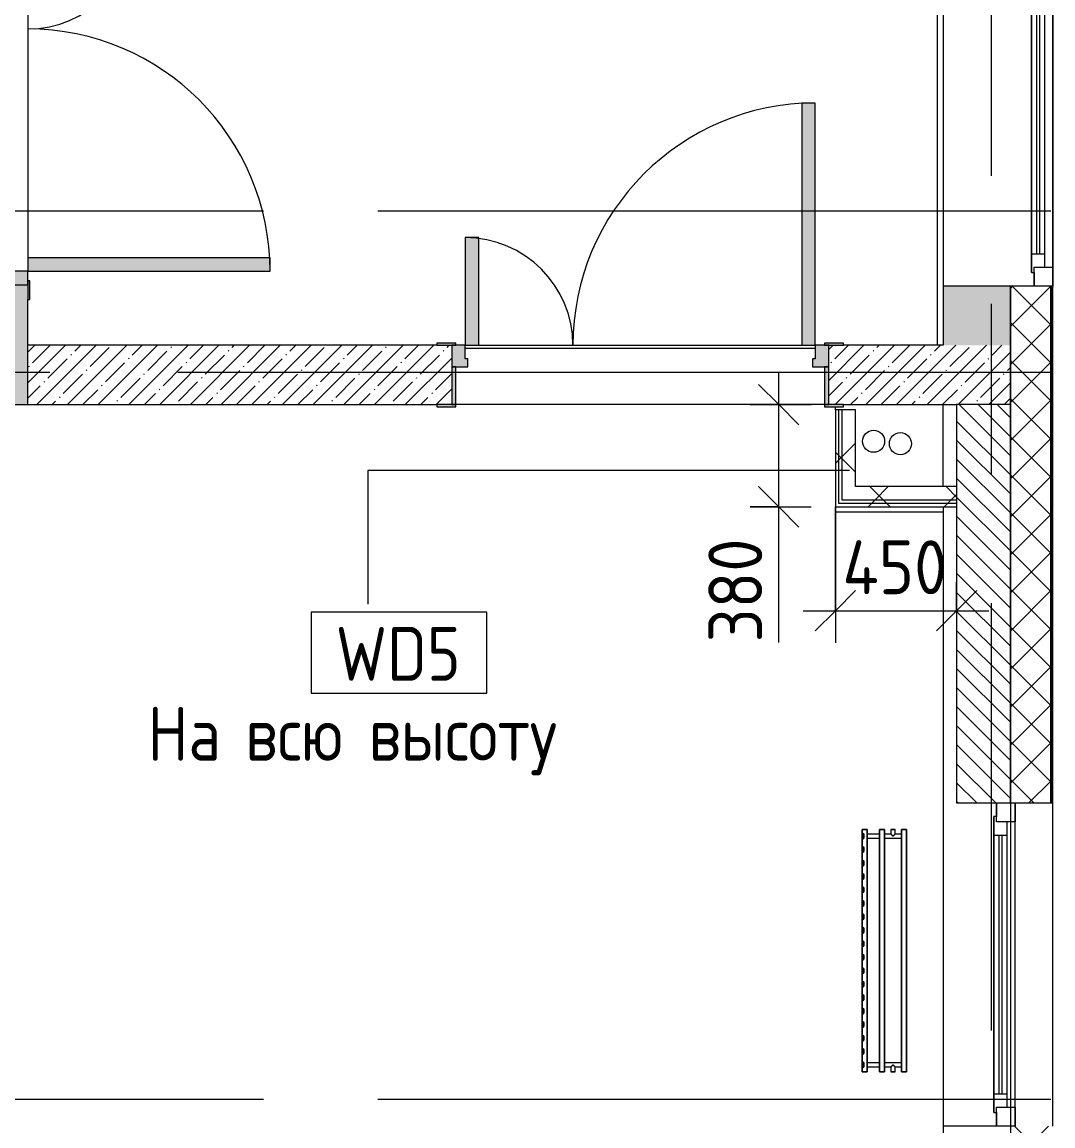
# Model space of a CAD drawing. Header units: millimetres. Extents: x 2623 to 210903, y -8553 to 29000.
# Drawn here: x 57705 to 61534, y 7701 to 11801 of the extents above; entities that cross this region are included whole.
import ezdxf

# ---------------------------------------------------------------- set-up
doc = ezdxf.new("R2010")
doc.units = ezdxf.units.MM
doc.linetypes.add('Осевая', pattern=[3175, 635, -476.25, 1587.5, -476.25])
for name, color, linetype, lineweight in [('A-ANNO-DIMS', 7, 'Continuous', 9), ('A-ANNO-DIMS-100', 7, 'Continuous', 9), ('A-DETL', 7, 'Continuous', 9), ('A-GLAZ', 7, 'Continuous', 9), ('A-WALL', 7, 'Continuous', 9), ('A-WALL-1', 7, 'Continuous', 13), ('A-WALL-IDEN', 7, 'Continuous', 9), ('I-WALL', 7, 'Continuous', 9), ('Оси', 7, 'Continuous', 9), ('Оси-2', 7, 'Осевая', 9)]:
    doc.layers.add(name, color=color, linetype=linetype, lineweight=lineweight)
for name, color, linetype, lineweight, true_color in [('A-DOOR-1', 7, 'Continuous', 9, 0xaaaaaa), ('A-DOOR-2', 7, 'Continuous', 9, 0xe2e2e2), ('A-DOOR-FRAM-1', 7, 'Continuous', 9, 0xe2e2e2), ('A-DOOR-FRAM-2', 7, 'Continuous', 9, 0xaaaaaa), ('A-FLOR-1', 7, 'Continuous', 9, 0xaaaaaa), ('A-WALL-2', 7, 'Continuous', 13, 0x008040), ('I-WALL-2', 7, 'Continuous', 9, 0x008040), ('M-EQPM-1', 7, 'Continuous', 9, 0xaaaaaa)]:
    doc.layers.add(name, color=color, linetype=linetype, lineweight=lineweight, true_color=true_color)
doc.styles.add('GOST Common_6', font='GOST_Common.ttf', dxfattribs={"width": 0.9, "height": 200})
doc.styles.add('ISOCPEUR_1', font='isocpeur.ttf', dxfattribs={"width": 0.9, "height": 200})
doc.dimstyles.new('ISO-2_0_0_9К_Средний_округл2', dxfattribs={"dimscale": 304.8, "dimtxt": 199.196235, "dimasz": 0.492126, "dimexe": 0.393701, "dimexo": 0, "dimgap": 0, "dimtad": 1, "dimdec": 0, "dimrnd": 10, "dimzin": 0, "dimdsep": 46, "dimtxsty": 'ISOCPEUR_1', "dimblk1": 'OBLIQUE', "dimblk2": 'OBLIQUE', "dimsah": 1, "dimcen": 0.09, "dimdle": 0.393701, "dimazin": 0, "dimtfac": 1, "dimtdec": 4, "dimtix": 1, "dimtmove": 0, "dimatfit": 3, "dimfxl": 1, "dimtvp": 1, "dimtolj": 1, "dimtzin": 0, "dimarcsym": 2})
doc.dimstyles.new('ISO-2_0_0_9К_Средний_округл2_1', dxfattribs={"dimscale": 304.8, "dimtxt": 199.196235, "dimasz": 0.492126, "dimexe": 0.393701, "dimexo": 0, "dimgap": 0, "dimtad": 1, "dimdec": 0, "dimrnd": 10, "dimzin": 0, "dimdsep": 46, "dimtxsty": 'ISOCPEUR_1', "dimblk1": 'OBLIQUE', "dimblk2": 'OBLIQUE', "dimsah": 1, "dimcen": 0.09, "dimdle": 0.393701, "dimazin": 0, "dimtfac": 1, "dimtdec": 4, "dimtix": 1, "dimtmove": 1, "dimatfit": 3, "dimfxl": 1, "dimtvp": 1, "dimtolj": 1, "dimtzin": 0, "dimarcsym": 2})
pattern_1 = [(45, (-63704.33, 0), (-57.024626, 57.024626), []), (45, (-63647.31, 0), (-57.024626, 57.024626), [100.806, -20.161, 3.353, -16.808])]
pattern_2 = [(45, (-63704.33, 0), (-141.42136, 141.42136), []), (135, (-63704.33, 0), (-141.42136, -141.42136), [])]

# ---------------------------------------------------------------- blocks, each defined once
blk = doc.blocks.new('120_Окно_СКБ_1Ст - 120_Окно_СКБ_1Ст 1200х2500_h_ с форточкой 3-24161067-План монтажа стен и перегородок 3 этажа в осях 23-33')
at = {"layer": 'A-GLAZ'}
for p, q in [((-600, -127), (-600, -57)), ((-600, -57), (-530, -57)), ((600, -57), (-600, -57)), ((-530, -57), (-530, -127)), ((530, -127), (530, -57)), ((530, -57), (600, -57)), ((600, -57), (600, -127)), ((530, -87), (-530, -87)), ((-530, -87), (-530, -127)), ((-480, -137), (-480, -87)), ((-480, -107), (480, -107)), ((480, -117), (-480, -117)), ((480, -137), (480, -87)), ((530, -127), (530, -87)), ((-530, -127), (-600, -127)), ((-600, -127), (-550, -127)), ((-530, -127), (-550, -127)), ((-550, -127), (-550, -137)), ((-550, -137), (550, -137)), ((550, -137), (-550, -137)), ((600, -127), (530, -127)), ((550, -127), (530, -127)), ((550, -127), (600, -127)), ((550, -137), (550, -127))]:
    blk.add_line(p, q, dxfattribs=at)
blk = doc.blocks.new('110_Дверь_СКБ_2Ст - Д-5_п_ Из игровой в коридор-32679362-План монтажа стен и перегородок 3 этажа в осях 23-33')
at = {"layer": 'A-DOOR-2'}
for points in [[(612.5, 110), (662.5, 110), (662.5, 1010), (612.5, 1010), (612.5, 415)], [(-587.5, 110), (-587.5, 510), (-637.5, 510), (-637.5, 110)], [(712.5, -110), (712.5, 30), (697.5, 30), (697.5, -110)]]:
    blk.add_hatch(color=256, dxfattribs=at).paths.add_polyline_path(points)
h = blk.add_hatch(color=256, dxfattribs=at)
h.paths.add_polyline_path([(712.5, 30), (712.5, 110), (662.5, 110), (662.5, 60), (652.5, 60), (652.5, 30)])
h.paths.add_polyline_path([(-627.5, 30), (-627.5, 60), (-637.5, 60), (-637.5, 110), (-687.5, 110), (-687.5, 30)])
at = {"layer": 'A-DOOR-FRAM-1'}
for points in [[(-672.5, 110), (-672.5, 118), (-742.5, 118), (-742.5, 110)], [(767.5, 110), (767.5, 118), (697.5, 118), (697.5, 110)], [(-672.5, -110), (-672.5, 30), (-687.5, 30), (-687.5, -110)], [(-672.5, -118), (-672.5, -110), (-742.5, -110), (-742.5, -118)], [(767.5, -118), (767.5, -110), (697.5, -110), (697.5, -118)]]:
    blk.add_hatch(color=256, dxfattribs=at).paths.add_polyline_path(points)
at = {"layer": 'A-DOOR-1'}
for p, q in [((662.5, 1010), (612.5, 1010)), ((612.5, 1010), (612.5, 110)), ((662.5, 110), (662.5, 1010)), ((-637.5, 510), (-637.5, 110)), ((-587.5, 510), (-637.5, 510)), ((-587.5, 110), (-587.5, 510)), ((-637.5, 110), (-587.5, 110)), ((612.5, 110), (662.5, 110))]:
    blk.add_line(p, q, dxfattribs=at)
for centre, radius, start, end in [((662.5, 110), 900, 90, 180), ((-637.5, 110), 400, 360, 90)]:
    blk.add_arc(centre, radius, start, end, dxfattribs=at)
at = {"layer": 'A-DOOR-FRAM-2'}
for p, q in [((-672.5, 118), (-742.5, 118)), ((-742.5, 118), (-742.5, 110)), ((-742.5, 110), (-672.5, 110)), ((-637.5, 110), (-687.5, 110)), ((-687.5, 110), (-687.5, 30)), ((-672.5, 110), (-672.5, 118)), ((-637.5, 60), (-637.5, 110)), ((662.5, 110), (662.5, 60)), ((712.5, 110), (662.5, 110)), ((767.5, 118), (697.5, 118)), ((697.5, 118), (697.5, 110)), ((697.5, 110), (767.5, 110)), ((712.5, 30), (712.5, 110)), ((767.5, 110), (767.5, 118)), ((-627.5, 60), (-637.5, 60)), ((-627.5, 30), (-627.5, 60)), ((662.5, 60), (652.5, 60)), ((652.5, 60), (652.5, 30)), ((-687.5, 30), (-627.5, 30)), ((-672.5, 30), (-687.5, 30)), ((-687.5, 30), (-687.5, -110)), ((-672.5, -110), (-672.5, 30)), ((652.5, 30), (712.5, 30)), ((712.5, 30), (697.5, 30)), ((697.5, 30), (697.5, -110)), ((712.5, -110), (712.5, 30)), ((-672.5, -110), (-742.5, -110)), ((-742.5, -110), (-742.5, -118)), ((-742.5, -118), (-672.5, -118)), ((-687.5, -110), (-672.5, -110)), ((-672.5, -118), (-672.5, -110)), ((697.5, -110), (712.5, -110)), ((767.5, -110), (697.5, -110)), ((697.5, -110), (697.5, -118)), ((697.5, -118), (767.5, -118)), ((767.5, -118), (767.5, -110))]:
    blk.add_line(p, q, dxfattribs=at)
blk = doc.blocks.new('110_Дверь_СКБ_2Ст - Д-1_л_Лестничная клетка EIS60 2-32142534-План монтажа стен и перегородок 3 этажа в осях 23-33')
at = {"layer": 'A-DOOR-2'}
for points in [[(612.5, 110), (662.5, 110), (662.5, 1010), (612.5, 1010)], [(-587.5, 110), (-587.5, 510), (-637.5, 510), (-637.5, 110)], [(712.5, -110), (712.5, 30), (697.5, 30), (697.5, -110)]]:
    blk.add_hatch(color=256, dxfattribs=at).paths.add_polyline_path(points)
h = blk.add_hatch(color=256, dxfattribs=at)
h.paths.add_polyline_path([(712.5, 30), (712.5, 110), (662.5, 110), (662.5, 60), (652.5, 60), (652.5, 30)])
h.paths.add_polyline_path([(-627.5, 30), (-627.5, 60), (-637.5, 60), (-637.5, 110), (-687.5, 110), (-687.5, 30)])
at = {"layer": 'A-DOOR-FRAM-1'}
for points in [[(-672.5, 110), (-672.5, 118), (-742.5, 118), (-742.5, 110)], [(767.5, 110), (767.5, 118), (697.5, 118), (697.5, 110)], [(-672.5, -110), (-672.5, 30), (-687.5, 30), (-687.5, -110)], [(-672.5, -118), (-672.5, -110), (-742.5, -110), (-742.5, -118)], [(767.5, -118), (767.5, -110), (697.5, -110), (697.5, -118)]]:
    blk.add_hatch(color=256, dxfattribs=at).paths.add_polyline_path(points)
at = {"layer": 'A-DOOR-1'}
for p, q in [((662.5, 1010), (612.5, 1010)), ((612.5, 1010), (612.5, 110)), ((662.5, 110), (662.5, 1010)), ((-637.5, 510), (-637.5, 110)), ((-587.5, 510), (-637.5, 510)), ((-587.5, 110), (-587.5, 510)), ((-637.5, 110), (-587.5, 110)), ((612.5, 110), (662.5, 110))]:
    blk.add_line(p, q, dxfattribs=at)
for centre, radius, start, end in [((662.5, 110), 900, 90, 180), ((-637.5, 110), 400, 360, 90)]:
    blk.add_arc(centre, radius, start, end, dxfattribs=at)
at = {"layer": 'A-DOOR-FRAM-2'}
for p, q in [((-672.5, 118), (-742.5, 118)), ((-742.5, 118), (-742.5, 110)), ((-742.5, 110), (-672.5, 110)), ((-637.5, 110), (-687.5, 110)), ((-687.5, 110), (-687.5, 30)), ((-672.5, 110), (-672.5, 118)), ((-637.5, 60), (-637.5, 110)), ((662.5, 110), (662.5, 60)), ((712.5, 110), (662.5, 110)), ((767.5, 118), (697.5, 118)), ((697.5, 118), (697.5, 110)), ((697.5, 110), (767.5, 110)), ((712.5, 30), (712.5, 110)), ((767.5, 110), (767.5, 118)), ((-627.5, 60), (-637.5, 60)), ((-627.5, 30), (-627.5, 60)), ((662.5, 60), (652.5, 60)), ((652.5, 60), (652.5, 30)), ((-687.5, 30), (-627.5, 30)), ((-672.5, 30), (-687.5, 30)), ((-687.5, 30), (-687.5, -110)), ((-672.5, -110), (-672.5, 30)), ((652.5, 30), (712.5, 30)), ((712.5, 30), (697.5, 30)), ((697.5, 30), (697.5, -110)), ((712.5, -110), (712.5, 30)), ((-672.5, -110), (-742.5, -110)), ((-742.5, -110), (-742.5, -118)), ((-742.5, -118), (-672.5, -118)), ((-687.5, -110), (-672.5, -110)), ((-672.5, -118), (-672.5, -110)), ((697.5, -110), (712.5, -110)), ((767.5, -110), (697.5, -110)), ((697.5, -110), (697.5, -118)), ((697.5, -118), (767.5, -118)), ((767.5, -118), (767.5, -110))]:
    blk.add_line(p, q, dxfattribs=at)
blk = doc.blocks.new('120_Окно_СКБ_2Ст_Фрамуга сверху - 120_Окно_СКБ_2Ст_2300х2500_h_ ДОО 2-24160916-План монтажа стен и перегородок 3 этажа в осях 23-33')
at = {"layer": 'A-GLAZ'}
for p, q in [((-1150, 13), (-1150, 83)), ((-1150, 83), (-1080, 83)), ((1150, 83), (-1150, 83)), ((-1080, 83), (-1080, 13)), ((-1080, 83), (1080, 83)), ((-590, 13), (-590, 83)), ((-590, 83), (-520, 83)), ((-520, 83), (-520, 13)), ((1080, 13), (1080, 83)), ((1080, 83), (1150, 83)), ((1150, 83), (1150, 13)), ((-590, 53), (-1080, 53)), ((-590, 43), (-1080, 43)), ((1080, 53), (-520, 53)), ((-520, 53), (-520, 13)), ((-470, 3), (-470, 53)), ((1030, 3), (1030, 53)), ((1080, 13), (1080, 53)), ((-1080, 13), (-1150, 13)), ((-1150, 13), (-540, 13)), ((-1080, 13), (-540, 13)), ((-520, 13), (-590, 13)), ((-520, 13), (-540, 13)), ((-540, 13), (-540, 3)), ((-540, 3), (1100, 3)), ((1100, 3), (-540, 3)), ((-470, 33), (1030, 33)), ((1030, 23), (-470, 23)), ((1150, 13), (1080, 13)), ((1100, 13), (1080, 13)), ((1100, 13), (1150, 13)), ((1100, 3), (1100, 13))]:
    blk.add_line(p, q, dxfattribs=at)
blk = doc.blocks.new('radiator_prado_classic_z_tip_30_po exemplyaru - Classic Z Тип 30-300-31430728-План монтажа стен и перегородок 3 этажа в осях 23-33')
at = {"layer": 'M-EQPM-1'}
for p, q in [((0, 228), (0, 210)), ((900, 228), (0, 228)), ((0, 210), (0, 228)), ((0, 228), (12.5, 228)), ((0, 210), (900, 210)), ((17.5, 210), (0, 210)), ((12.5, 228), (37.5, 228)), ((37.5, 228), (12.5, 228)), ((12.5, 228), (37.5, 228)), ((12.5, 228), (17.5, 223)), ((12.5, 228), (17.5, 223)), ((32.5, 223), (17.5, 223)), ((17.5, 223), (32.5, 223)), ((17.5, 210), (17.5, 164)), ((17.5, 210), (17.5, 164)), ((32.5, 210), (17.5, 210)), ((17.5, 210), (32.5, 210)), ((32.5, 210), (17.5, 210)), ((17.5, 210), (26.9, 210)), ((31.5, 210), (18.5, 210)), ((26.9, 210), (32.5, 210)), ((32.5, 223), (37.5, 228)), ((37.5, 228), (32.5, 223)), ((32.5, 164), (32.5, 210)), ((32.5, 164), (32.5, 210)), ((867.5, 210), (32.5, 210)), ((37.5, 228), (62.5, 228)), ((62.5, 228), (87.5, 228)), ((87.5, 228), (62.5, 228)), ((62.5, 228), (87.5, 228)), ((62.5, 228), (67.5, 223)), ((62.5, 228), (67.5, 223)), ((82.5, 223), (67.5, 223)), ((67.5, 223), (82.5, 223)), ((82.5, 223), (87.5, 228)), ((87.5, 228), (82.5, 223)), ((87.5, 228), (112.5, 228)), ((112.5, 228), (137.5, 228)), ((137.5, 228), (112.5, 228)), ((112.5, 228), (137.5, 228)), ((112.5, 228), (117.5, 223)), ((112.5, 228), (117.5, 223)), ((132.5, 223), (117.5, 223)), ((117.5, 223), (132.5, 223)), ((132.5, 223), (137.5, 228)), ((137.5, 228), (132.5, 223)), ((137.5, 228), (162.5, 228)), ((162.5, 228), (187.5, 228)), ((187.5, 228), (162.5, 228)), ((162.5, 228), (187.5, 228)), ((162.5, 228), (167.5, 223)), ((162.5, 228), (167.5, 223)), ((182.5, 223), (167.5, 223)), ((167.5, 223), (182.5, 223)), ((182.5, 223), (187.5, 228)), ((187.5, 228), (182.5, 223)), ((187.5, 228), (212.5, 228)), ((212.5, 228), (237.5, 228)), ((237.5, 228), (212.5, 228)), ((212.5, 228), (237.5, 228)), ((212.5, 228), (217.5, 223)), ((212.5, 228), (217.5, 223)), ((232.5, 223), (217.5, 223)), ((217.5, 223), (232.5, 223)), ((232.5, 223), (237.5, 228)), ((237.5, 228), (232.5, 223)), ((237.5, 228), (262.5, 228)), ((262.5, 228), (287.5, 228)), ((287.5, 228), (262.5, 228)), ((262.5, 228), (287.5, 228)), ((262.5, 228), (267.5, 223)), ((262.5, 228), (267.5, 223)), ((282.5, 223), (267.5, 223)), ((267.5, 223), (282.5, 223)), ((282.5, 223), (287.5, 228)), ((287.5, 228), (282.5, 223)), ((287.5, 228), (312.5, 228)), ((312.5, 228), (337.5, 228)), ((337.5, 228), (312.5, 228)), ((312.5, 228), (337.5, 228)), ((312.5, 228), (317.5, 223)), ((312.5, 228), (317.5, 223)), ((332.5, 223), (317.5, 223)), ((317.5, 223), (332.5, 223)), ((332.5, 223), (337.5, 228)), ((337.5, 228), (332.5, 223)), ((337.5, 228), (362.5, 228)), ((362.5, 228), (387.5, 228)), ((387.5, 228), (362.5, 228)), ((362.5, 228), (387.5, 228)), ((362.5, 228), (367.5, 223)), ((362.5, 228), (367.5, 223)), ((382.5, 223), (367.5, 223)), ((367.5, 223), (382.5, 223)), ((382.5, 223), (387.5, 228)), ((387.5, 228), (382.5, 223)), ((387.5, 228), (412.5, 228)), ((412.5, 228), (437.5, 228)), ((437.5, 228), (412.5, 228)), ((412.5, 228), (437.5, 228)), ((412.5, 228), (417.5, 223)), ((412.5, 228), (417.5, 223)), ((432.5, 223), (417.5, 223)), ((417.5, 223), (432.5, 223)), ((432.5, 223), (437.5, 228)), ((437.5, 228), (432.5, 223)), ((437.5, 228), (462.5, 228)), ((462.5, 228), (487.5, 228)), ((487.5, 228), (462.5, 228)), ((462.5, 228), (487.5, 228)), ((462.5, 228), (467.5, 223)), ((462.5, 228), (467.5, 223)), ((482.5, 223), (467.5, 223)), ((467.5, 223), (482.5, 223)), ((482.5, 223), (487.5, 228)), ((487.5, 228), (482.5, 223)), ((487.5, 228), (512.5, 228)), ((512.5, 228), (537.5, 228)), ((537.5, 228), (512.5, 228)), ((512.5, 228), (537.5, 228)), ((512.5, 228), (517.5, 223)), ((512.5, 228), (517.5, 223)), ((532.5, 223), (517.5, 223)), ((517.5, 223), (532.5, 223)), ((532.5, 223), (537.5, 228)), ((537.5, 228), (532.5, 223)), ((537.5, 228), (562.5, 228)), ((562.5, 228), (587.5, 228)), ((587.5, 228), (562.5, 228)), ((562.5, 228), (587.5, 228)), ((562.5, 228), (567.5, 223)), ((562.5, 228), (567.5, 223)), ((582.5, 223), (567.5, 223)), ((567.5, 223), (582.5, 223)), ((582.5, 223), (587.5, 228)), ((587.5, 228), (582.5, 223)), ((587.5, 228), (612.5, 228)), ((612.5, 228), (637.5, 228)), ((637.5, 228), (612.5, 228)), ((612.5, 228), (637.5, 228)), ((612.5, 228), (617.5, 223)), ((612.5, 228), (617.5, 223)), ((632.5, 223), (617.5, 223)), ((617.5, 223), (632.5, 223)), ((632.5, 223), (637.5, 228)), ((637.5, 228), (632.5, 223)), ((637.5, 228), (662.5, 228)), ((662.5, 228), (687.5, 228)), ((687.5, 228), (662.5, 228)), ((662.5, 228), (687.5, 228)), ((662.5, 228), (667.5, 223)), ((662.5, 228), (667.5, 223)), ((682.5, 223), (667.5, 223)), ((667.5, 223), (682.5, 223)), ((682.5, 223), (687.5, 228)), ((687.5, 228), (682.5, 223)), ((687.5, 228), (712.5, 228)), ((712.5, 228), (737.5, 228)), ((737.5, 228), (712.5, 228)), ((712.5, 228), (737.5, 228)), ((712.5, 228), (717.5, 223)), ((712.5, 228), (717.5, 223)), ((732.5, 223), (717.5, 223)), ((717.5, 223), (732.5, 223)), ((732.5, 223), (737.5, 228)), ((737.5, 228), (732.5, 223)), ((737.5, 228), (762.5, 228)), ((762.5, 228), (787.5, 228)), ((787.5, 228), (762.5, 228)), ((762.5, 228), (787.5, 228)), ((762.5, 228), (767.5, 223)), ((762.5, 228), (767.5, 223)), ((782.5, 223), (767.5, 223)), ((767.5, 223), (782.5, 223)), ((782.5, 223), (787.5, 228)), ((787.5, 228), (782.5, 223)), ((787.5, 228), (812.5, 228)), ((812.5, 228), (837.5, 228)), ((837.5, 228), (812.5, 228)), ((812.5, 228), (837.5, 228)), ((812.5, 228), (817.5, 223)), ((812.5, 228), (817.5, 223)), ((832.5, 223), (817.5, 223)), ((817.5, 223), (832.5, 223)), ((832.5, 223), (837.5, 228)), ((837.5, 228), (832.5, 223)), ((837.5, 228), (862.5, 228)), ((862.5, 228), (887.5, 228)), ((887.5, 228), (862.5, 228)), ((862.5, 228), (887.5, 228)), ((862.5, 228), (867.5, 223)), ((862.5, 228), (867.5, 223)), ((882.5, 223), (867.5, 223)), ((867.5, 223), (882.5, 223)), ((867.5, 210), (867.5, 164)), ((867.5, 210), (867.5, 164)), ((882.5, 210), (867.5, 210)), ((867.5, 210), (882.5, 210)), ((876.9, 210), (867.5, 210)), ((867.5, 210), (882.5, 210)), ((881.5, 210), (868.5, 210)), ((882.5, 210), (876.9, 210)), ((882.5, 223), (887.5, 228)), ((887.5, 228), (882.5, 223)), ((882.5, 164), (882.5, 210)), ((882.5, 164), (882.5, 210)), ((900, 210), (882.5, 210)), ((887.5, 228), (900, 228)), ((900, 210), (900, 228)), ((900, 228), (900, 210)), ((900, 164), (0, 164)), ((0, 164), (0, 146)), ((0, 146), (0, 164)), ((0, 164), (17.5, 164)), ((0, 146), (900, 146)), ((17.5, 146), (0, 146)), ((18.5, 164), (17.5, 164)), ((17.5, 164), (32.5, 164)), ((32.5, 164), (17.5, 164)), ((17.5, 164), (23.1, 164)), ((17.5, 146), (17.5, 121.5)), ((17.5, 146), (17.5, 121.5)), ((17.5, 146), (19.7, 146)), ((32.5, 146), (17.5, 146)), ((17.5, 146), (32.5, 146)), ((32.5, 146), (17.5, 146)), ((21.2, 164), (18.5, 164)), ((18.5, 164), (31.5, 164)), ((31.5, 146), (18.5, 146)), ((19.7, 146), (32.5, 146)), ((23.1, 164), (21.2, 164)), ((25, 164), (23.1, 164)), ((23.1, 164), (32.5, 164)), ((32.5, 164), (25, 164)), ((32.5, 164), (867.5, 164)), ((32.5, 82), (32.5, 146)), ((32.5, 82), (32.5, 146)), ((867.5, 146), (32.5, 146)), ((882.5, 164), (867.5, 164)), ((867.5, 164), (882.5, 164)), ((876.9, 164), (867.5, 164)), ((867.5, 164), (882.5, 164)), ((867.5, 146), (867.5, 82)), ((867.5, 146), (867.5, 82)), ((867.5, 146), (882.5, 146)), ((882.5, 146), (867.5, 146)), ((867.5, 146), (882.5, 146)), ((882.5, 146), (867.5, 146)), ((868.5, 164), (881.5, 164)), ((881.5, 146), (868.5, 146)), ((882.5, 164), (876.9, 164)), ((882.5, 164), (900, 164)), ((882.5, 121.5), (882.5, 146)), ((882.5, 121.5), (882.5, 146)), ((900, 146), (882.5, 146)), ((900, 146), (900, 164)), ((900, 164), (900, 146)), ((17.5, 121.5), (0, 121.5)), ((17.5, 121.5), (0, 121.5)), ((0, 121.5), (0, 121.2)), ((0, 106.5), (0, 121.5)), ((0, 121.2), (0, 106.8)), ((0, 121.2), (0, 120.5)), ((0, 120.5), (0, 121.2)), ((0, 121.2), (0, 121.2)), ((0, 120.5), (0, 119.3)), ((0, 119.3), (0, 120.5)), ((0, 119.3), (0, 117.8)), ((0, 117.8), (0, 119.3)), ((0, 117.8), (0, 115.9)), ((0, 115.9), (0, 117.8)), ((0, 115.9), (0, 114)), ((0, 114), (0, 115.9)), ((0, 114), (0, 112.1)), ((0, 112.1), (0, 114)), ((0, 112.1), (0, 110.2)), ((0, 110.2), (0, 112.1)), ((0, 110.2), (0, 108.7)), ((0, 108.7), (0, 110.2)), ((0, 108.7), (0, 106.8)), ((0, 106.8), (0, 108.7)), ((0, 106.8), (0, 106.5)), ((0, 106.8), (0, 106.8)), ((0, 106.5), (17.5, 106.5)), ((0, 106.5), (17.5, 106.5)), ((17.5, 106.5), (17.5, 82)), ((17.5, 106.5), (17.5, 82)), ((900, 121.5), (882.5, 121.5)), ((900, 121.5), (882.5, 121.5)), ((882.5, 82), (882.5, 106.5)), ((882.5, 106.5), (900, 106.5)), ((882.5, 82), (882.5, 106.5)), ((882.5, 106.5), (900, 106.5)), ((900, 121.5), (900, 106.5)), ((900, 121.2), (900, 121.5)), ((900, 121.5), (900, 121.2)), ((900, 121.2), (900, 121.5)), ((900, 120.5), (900, 121.2)), ((900, 121.2), (900, 120.5)), ((900, 106.8), (900, 121.2)), ((900, 119.3), (900, 120.5)), ((900, 120.5), (900, 119.3)), ((900, 117.8), (900, 119.3)), ((900, 119.3), (900, 117.8)), ((900, 115.9), (900, 117.8)), ((900, 117.8), (900, 115.9)), ((900, 114), (900, 115.9)), ((900, 115.9), (900, 114)), ((900, 112.1), (900, 114)), ((900, 114), (900, 112.1)), ((900, 110.2), (900, 112.1)), ((900, 112.1), (900, 110.2)), ((900, 106.8), (900, 110.2)), ((900, 110.2), (900, 108.7)), ((900, 108.7), (900, 106.8)), ((900, 106.5), (900, 106.8)), ((900, 106.8), (900, 106.5)), ((900, 106.5), (900, 106.8)), ((900, 82), (0, 82)), ((0, 82), (0, 64)), ((0, 64), (0, 82)), ((0, 82), (17.5, 82)), ((900, 64), (0, 64)), ((0, 64), (900, 64)), ((32.2, 82), (17.5, 82)), ((17.5, 82), (32.5, 82)), ((32.5, 82), (17.5, 82)), ((17.5, 82), (32.5, 82)), ((18.5, 82), (31.5, 82)), ((32.5, 82), (32.2, 82)), ((32.5, 82), (867.5, 82)), ((882.5, 82), (867.5, 82)), ((867.5, 82), (882.5, 82)), ((881.5, 82), (867.5, 82)), ((867.5, 82), (882.5, 82)), ((868.5, 82), (881.5, 82)), ((882.2, 82), (881.5, 82)), ((882.5, 82), (882.2, 82)), ((882.5, 82), (900, 82)), ((900, 64), (900, 82)), ((900, 82), (900, 64))]:
    blk.add_line(p, q, dxfattribs=at)
for points, knots in [([(17.8, 121.2), (17.7, 121.3), (17.7, 121.3), (17.5, 121.5), (17.5, 121.5), (17.5, 121.5)], [0.8571429, 0.8571429, 0.8571429, 0.8571429, 0.8928571, 0.9285714, 1, 1, 1, 1]), ([(17.5, 121.5), (17.5, 121.5), (17.5, 121.5), (17.7, 121.3), (17.7, 121.3), (17.8, 121.2)], [0, 0, 0, 0, 0.0714286, 0.1071429, 0.1428571, 0.1428571, 0.1428571, 0.1428571]), ([(17.5, 121.5), (17.5, 121.5), (17.5, 121.5), (17.7, 121.3), (17.7, 121.3), (17.8, 121.2)], [0, 0, 0, 0, 0.0714286, 0.1071429, 0.1428571, 0.1428571, 0.1428571, 0.1428571]), ([(25, 114), (24.5, 114.5), (23.6, 115.4), (22.4, 116.6), (21.6, 117.4), (21.1, 117.9), (20.8, 118.2), (20.5, 118.5), (20.2, 118.8), (19.8, 119.1), (19.6, 119.4), (19.3, 119.7), (19, 120), (18.7, 120.3), (18.5, 120.5), (18.3, 120.7), (18.1, 120.9), (17.9, 121.1), (17.8, 121.2), (17.7, 121.3), (17.5, 121.5), (17.5, 121.5), (17.5, 121.5)], [0, 0, 0, 0, 0.142857, 0.285714, 0.357143, 0.392857, 0.428571, 0.464286, 0.5, 0.535714, 0.571429, 0.607143, 0.642857, 0.678571, 0.714286, 0.75, 0.785714, 0.821429, 0.857143, 0.892857, 0.928571, 1, 1, 1, 1]), ([(17.5, 106.5), (17.5, 106.5), (17.5, 106.5), (17.7, 106.7), (17.8, 106.8), (17.9, 106.9), (18.1, 107.1), (18.3, 107.3), (18.5, 107.5), (18.7, 107.7), (19, 108), (19.3, 108.3), (19.6, 108.6), (19.8, 108.9), (20.3, 109.3), (20.7, 109.7), (21.1, 110.1), (21.6, 110.6), (22.4, 111.4), (23.6, 112.6), (24.5, 113.5), (25, 114)], [0, 0, 0, 0, 0.071429, 0.107143, 0.142857, 0.178571, 0.214286, 0.25, 0.285714, 0.321429, 0.357143, 0.392857, 0.428571, 0.464286, 0.5, 0.571429, 0.607143, 0.642857, 0.714286, 0.857143, 1, 1, 1, 1]), ([(17.5, 106.5), (17.5, 106.5), (17.5, 106.5), (17.7, 106.7), (17.7, 106.7), (17.8, 106.8)], [0, 0, 0, 0, 0.0714286, 0.1071429, 0.1428571, 0.1428571, 0.1428571, 0.1428571]), ([(17.8, 106.8), (17.7, 106.7), (17.7, 106.7), (17.5, 106.5), (17.5, 106.5), (17.5, 106.5)], [0.8571429, 0.8571429, 0.8571429, 0.8571429, 0.8928571, 0.9285714, 1, 1, 1, 1]), ([(17.8, 106.8), (17.7, 106.7), (17.7, 106.7), (17.5, 106.5), (17.5, 106.5), (17.5, 106.5)], [0.8571429, 0.8571429, 0.8571429, 0.8571429, 0.8928571, 0.9285714, 1, 1, 1, 1]), ([(17.8, 121.2), (17.8, 121.2), (17.9, 121.1), (18.1, 120.9), (18.3, 120.7), (18.5, 120.5), (18.7, 120.3), (19, 120), (19.3, 119.7), (19.6, 119.4), (19.8, 119.1), (20.3, 118.7), (20.7, 118.3), (21.1, 117.9), (21.6, 117.4), (22.4, 116.6), (23.1, 115.9), (23.6, 115.4)], [0.1428571, 0.1428571, 0.1428571, 0.1428571, 0.1785714, 0.2142857, 0.25, 0.2857143, 0.3214286, 0.3571429, 0.3928571, 0.4285714, 0.4642857, 0.5, 0.5714286, 0.6071429, 0.6428571, 0.7142857, 0.8571429, 0.8571429, 0.8571429, 0.8571429]), ([(22.1, 111.1), (21.9, 110.9), (21.6, 110.6), (21.1, 110.1), (20.8, 109.8), (20.5, 109.5), (20.2, 109.2), (19.8, 108.9), (19.6, 108.6), (19.3, 108.3), (19, 108), (18.7, 107.7), (18.5, 107.5), (18.3, 107.3), (18.1, 107.1), (17.9, 106.9), (17.8, 106.8), (17.8, 106.8)], [0.2857143, 0.2857143, 0.2857143, 0.2857143, 0.3571429, 0.3928571, 0.4285714, 0.4642857, 0.5, 0.5357143, 0.5714286, 0.6071429, 0.6428571, 0.6785714, 0.7142857, 0.75, 0.7857143, 0.8214286, 0.8571429, 0.8571429, 0.8571429, 0.8571429]), ([(17.8, 106.8), (17.8, 106.8), (17.9, 106.9), (18.1, 107.1), (18.3, 107.3), (18.5, 107.5), (18.7, 107.7), (19, 108), (19.3, 108.3), (19.6, 108.6), (19.9, 108.8), (20.3, 109.3), (20.6, 109.6), (20.8, 109.8)], [0.1428571, 0.1428571, 0.1428571, 0.1428571, 0.1785714, 0.2142857, 0.25, 0.2857143, 0.3214286, 0.3571429, 0.3928571, 0.4285714, 0.4642857, 0.5, 0.5714286, 0.5714286, 0.5714286, 0.5714286]), ([(19.6, 119.4), (19.7, 119.3), (19.9, 119.2), (20.3, 118.7), (20.7, 118.3), (21.1, 117.9), (21.6, 117.4), (21.9, 117.1), (22.1, 116.9)], [0.4285714, 0.4285714, 0.4285714, 0.4285714, 0.4642857, 0.5, 0.5714286, 0.6071429, 0.6428571, 0.7142857, 0.7142857, 0.7142857, 0.7142857]), ([(22.1, 116.9), (21.9, 117.1), (21.6, 117.4), (21.1, 117.9), (20.9, 118.1), (20.8, 118.2)], [0.2857143, 0.2857143, 0.2857143, 0.2857143, 0.3571429, 0.3928571, 0.4285714, 0.4285714, 0.4285714, 0.4285714]), ([(20.8, 109.8), (20.9, 109.9), (21.1, 110.1), (21.6, 110.6), (21.9, 110.9), (22.1, 111.1)], [0.5714286, 0.5714286, 0.5714286, 0.5714286, 0.6071429, 0.6428571, 0.7142857, 0.7142857, 0.7142857, 0.7142857]), ([(22.1, 111.1), (21.9, 110.9), (21.6, 110.6), (21.1, 110.1), (20.9, 109.9), (20.8, 109.8)], [0.2857143, 0.2857143, 0.2857143, 0.2857143, 0.3571429, 0.3928571, 0.4285714, 0.4285714, 0.4285714, 0.4285714]), ([(875, 114), (875.5, 114.5), (876.4, 115.4), (877.6, 116.6), (878.4, 117.4), (878.9, 117.9), (879.2, 118.2), (879.5, 118.5), (879.8, 118.8), (880.1, 119.2), (880.4, 119.4), (880.7, 119.7), (881, 120), (881.3, 120.3), (881.5, 120.5), (881.7, 120.7), (881.9, 120.9), (882.1, 121.1), (882.2, 121.2), (882.3, 121.3), (882.5, 121.5), (882.5, 121.5), (882.5, 121.5)], [0, 0, 0, 0, 0.142857, 0.285714, 0.357143, 0.392857, 0.428571, 0.464286, 0.5, 0.535714, 0.571429, 0.607143, 0.642857, 0.678571, 0.714286, 0.75, 0.785714, 0.821429, 0.857143, 0.892857, 0.928571, 1, 1, 1, 1]), ([(882.5, 106.5), (882.5, 106.5), (882.5, 106.5), (882.3, 106.7), (882.2, 106.8), (882.1, 106.9), (881.9, 107.1), (881.7, 107.3), (881.5, 107.5), (881.3, 107.7), (881, 108), (880.7, 108.3), (880.4, 108.6), (880.1, 108.8), (879.7, 109.3), (879.3, 109.7), (878.9, 110.1), (878.4, 110.6), (877.6, 111.4), (876.4, 112.6), (875.5, 113.5), (875, 114)], [0, 0, 0, 0, 0.071429, 0.107143, 0.142857, 0.178571, 0.214286, 0.25, 0.285714, 0.321429, 0.357143, 0.392857, 0.428571, 0.464286, 0.5, 0.571429, 0.607143, 0.642857, 0.714286, 0.857143, 1, 1, 1, 1]), ([(882.2, 121.2), (882.2, 121.2), (882.1, 121.1), (881.9, 120.9), (881.7, 120.7), (881.5, 120.5), (881.3, 120.3), (881, 120), (880.7, 119.7), (880.4, 119.4), (880.1, 119.2), (879.7, 118.7), (879.3, 118.3), (878.9, 117.9), (878.4, 117.4), (877.6, 116.6), (876.9, 115.9), (876.4, 115.4)], [0.1428571, 0.1428571, 0.1428571, 0.1428571, 0.1785714, 0.2142857, 0.25, 0.2857143, 0.3214286, 0.3571429, 0.3928571, 0.4285714, 0.4642857, 0.5, 0.5714286, 0.6071429, 0.6428571, 0.7142857, 0.8571429, 0.8571429, 0.8571429, 0.8571429]), ([(882.2, 121.2), (882.2, 121.2), (882.1, 121.1), (881.9, 120.9), (881.7, 120.7), (881.5, 120.5), (881.3, 120.3), (881, 120), (880.7, 119.7), (880.4, 119.4), (880.1, 119.2), (879.7, 118.7), (879.3, 118.3), (878.9, 117.9), (878.4, 117.4), (877.6, 116.6), (876.9, 115.9), (876.4, 115.4)], [0.1428571, 0.1428571, 0.1428571, 0.1428571, 0.1785714, 0.2142857, 0.25, 0.2857143, 0.3214286, 0.3571429, 0.3928571, 0.4285714, 0.4642857, 0.5, 0.5714286, 0.6071429, 0.6428571, 0.7142857, 0.8571429, 0.8571429, 0.8571429, 0.8571429]), ([(876.4, 115.4), (876.9, 115.9), (877.6, 116.6), (878.4, 117.4), (878.9, 117.9), (879.2, 118.2), (879.5, 118.5), (879.8, 118.8), (880.1, 119.2), (880.4, 119.4), (880.7, 119.7), (881, 120), (881.3, 120.3), (881.5, 120.5), (881.7, 120.7), (881.9, 120.9), (882.1, 121.1), (882.2, 121.2), (882.2, 121.2)], [0.1428571, 0.1428571, 0.1428571, 0.1428571, 0.2857143, 0.3571429, 0.3928571, 0.4285714, 0.4642857, 0.5, 0.5357143, 0.5714286, 0.6071429, 0.6428571, 0.6785714, 0.7142857, 0.75, 0.7857143, 0.8214286, 0.8571429, 0.8571429, 0.8571429, 0.8571429]), ([(877.9, 111.1), (878.1, 110.9), (878.4, 110.6), (878.9, 110.1), (879.2, 109.8), (879.5, 109.5), (879.8, 109.2), (880.1, 108.8), (880.4, 108.6), (880.7, 108.3), (881, 108), (881.3, 107.7), (881.5, 107.5), (881.7, 107.3), (881.9, 107.1), (882.1, 106.9), (882.2, 106.8), (882.2, 106.8)], [0.2857143, 0.2857143, 0.2857143, 0.2857143, 0.3571429, 0.3928571, 0.4285714, 0.4642857, 0.5, 0.5357143, 0.5714286, 0.6071429, 0.6428571, 0.6785714, 0.7142857, 0.75, 0.7857143, 0.8214286, 0.8571429, 0.8571429, 0.8571429, 0.8571429]), ([(877.9, 111.1), (878.1, 110.9), (878.4, 110.6), (878.9, 110.1), (879.2, 109.8), (879.5, 109.5), (879.8, 109.2), (880.1, 108.8), (880.4, 108.6), (880.7, 108.3), (881, 108), (881.3, 107.7), (881.5, 107.5), (881.7, 107.3), (881.9, 107.1), (882.1, 106.9), (882.2, 106.8), (882.2, 106.8)], [0.2857143, 0.2857143, 0.2857143, 0.2857143, 0.3571429, 0.3928571, 0.4285714, 0.4642857, 0.5, 0.5357143, 0.5714286, 0.6071429, 0.6428571, 0.6785714, 0.7142857, 0.75, 0.7857143, 0.8214286, 0.8571429, 0.8571429, 0.8571429, 0.8571429]), ([(882.2, 106.8), (882.2, 106.8), (882.1, 106.9), (881.9, 107.1), (881.7, 107.3), (881.5, 107.5), (881.3, 107.7), (881, 108), (880.7, 108.3), (880.4, 108.6), (880.1, 108.8), (879.7, 109.3), (879.3, 109.7), (878.9, 110.1), (878.4, 110.6), (878.1, 110.9), (877.9, 111.1)], [0.1428571, 0.1428571, 0.1428571, 0.1428571, 0.1785714, 0.2142857, 0.25, 0.2857143, 0.3214286, 0.3571429, 0.3928571, 0.4285714, 0.4642857, 0.5, 0.5714286, 0.6071429, 0.6428571, 0.7142857, 0.7142857, 0.7142857, 0.7142857]), ([(882.5, 121.5), (882.5, 121.5), (882.5, 121.5), (882.3, 121.3), (882.3, 121.3), (882.2, 121.2)], [0, 0, 0, 0, 0.0714286, 0.1071429, 0.1428571, 0.1428571, 0.1428571, 0.1428571]), ([(882.5, 121.5), (882.5, 121.5), (882.5, 121.5), (882.3, 121.3), (882.3, 121.3), (882.2, 121.2)], [0, 0, 0, 0, 0.0714286, 0.1071429, 0.1428571, 0.1428571, 0.1428571, 0.1428571]), ([(882.2, 121.2), (882.3, 121.3), (882.3, 121.3), (882.5, 121.5), (882.5, 121.5), (882.5, 121.5)], [0.8571429, 0.8571429, 0.8571429, 0.8571429, 0.8928571, 0.9285714, 1, 1, 1, 1]), ([(882.2, 106.8), (882.3, 106.7), (882.3, 106.7), (882.5, 106.5), (882.5, 106.5), (882.5, 106.5)], [0.8571429, 0.8571429, 0.8571429, 0.8571429, 0.8928571, 0.9285714, 1, 1, 1, 1]), ([(882.2, 106.8), (882.3, 106.7), (882.3, 106.7), (882.5, 106.5), (882.5, 106.5), (882.5, 106.5)], [0.8571429, 0.8571429, 0.8571429, 0.8571429, 0.8928571, 0.9285714, 1, 1, 1, 1]), ([(882.5, 106.5), (882.5, 106.5), (882.5, 106.5), (882.3, 106.7), (882.3, 106.7), (882.2, 106.8)], [0, 0, 0, 0, 0.0714286, 0.1071429, 0.1428571, 0.1428571, 0.1428571, 0.1428571])]:
    blk.add_open_spline(points, degree=3, knots=knots, dxfattribs=at)
for points in [[(20.8, 118.2), (20.7, 118.3), (20.5, 118.5), (20.2, 118.8), (19.9, 119.2), (19.6, 119.4), (19.3, 119.7), (19, 120), (18.7, 120.3), (18.5, 120.5), (18.3, 120.7), (18.1, 120.9), (17.9, 121.1), (17.8, 121.2), (17.8, 121.2)], [(17.8, 121.2), (17.8, 121.2), (17.9, 121.1), (18.1, 120.9), (18.3, 120.7), (18.5, 120.5), (18.7, 120.3), (19, 120), (19.3, 119.7), (19.5, 119.5), (19.6, 119.4)], [(20.8, 109.8), (20.7, 109.7), (20.5, 109.5), (20.2, 109.2), (19.9, 108.8), (19.6, 108.6), (19.3, 108.3), (19, 108), (18.7, 107.7), (18.5, 107.5), (18.3, 107.3), (18.1, 107.1), (17.9, 106.9), (17.8, 106.8), (17.8, 106.8)], [(23.6, 115.4), (23.1, 115.9), (22.6, 116.4), (22.1, 116.9)], [(22.1, 116.9), (22.6, 116.4), (23.1, 115.9), (23.6, 115.4)], [(25, 114), (24.5, 113.5), (23.6, 112.6), (22.6, 111.6), (22.1, 111.1)], [(22.1, 111.1), (22.6, 111.6), (23.1, 112.1), (23.6, 112.6)], [(23.6, 112.6), (23.1, 112.1), (22.6, 111.6), (22.1, 111.1)], [(25, 114), (24.5, 114.5), (24, 115), (23.6, 115.4)], [(23.6, 115.4), (24, 115), (24.5, 114.5), (25, 114)], [(23.6, 115.4), (24, 115), (24.5, 114.5), (25, 114)], [(23.6, 112.6), (24, 113), (24.5, 113.5), (25, 114)], [(25, 114), (24.5, 113.5), (24, 113), (23.6, 112.6)], [(876.4, 115.4), (876, 115), (875.5, 114.5), (875, 114)], [(876.4, 115.4), (876, 115), (875.5, 114.5), (875, 114)], [(875, 114), (875.5, 114.5), (876, 115), (876.4, 115.4)], [(875, 114), (875.5, 113.5), (876.4, 112.6), (877.4, 111.6), (877.9, 111.1)], [(875, 114), (875.5, 113.5), (876.4, 112.6), (877.4, 111.6), (877.9, 111.1)], [(876.4, 112.6), (876, 113), (875.5, 113.5), (875, 114)], [(877.9, 111.1), (877.4, 111.6), (876.9, 112.1), (876.4, 112.6)]]:
    blk.add_open_spline(points, degree=3, dxfattribs=at)
blk = doc.blocks.new('М_стена2 - Типоразмер-30678229-План монтажа стен и перегородок 3 этажа в осях 23-33')
at = {"layer": 'A-WALL-IDEN'}
for p, q in [((3.258, 1.523), (-3.273, 1.523)), ((-3.273, 1.523), (-3.273, -1.477)), ((3.258, -1.477), (3.258, 1.523)), ((-3.273, -1.477), (3.258, -1.477))]:
    blk.add_line(p, q, dxfattribs=at)
blk = doc.blocks.new('DIMBLOCK28-План монтажа стен и перегородок 3 этажа в осях 23-33')
at = {"layer": 'A-ANNO-DIMS-100'}
for p, q in [((60515.1, 9880), (60515.1, 10500)), ((60409.1, 10380), (60635.1, 10380)), ((60515.1, 10380), (60409.1, 10380)), ((60515.1, 9975.8), (60515.1, 10190)), ((60409.1, 10000), (60635.1, 10000)), ((60515.1, 10000), (60409.1, 10000)), ((60515.1, 9496.5), (60515.1, 9975.8))]:
    blk.add_line(p, q, dxfattribs=at)
at = {"layer": 'A-ANNO-DIMS-100', "lineweight": 20}
for p, q in [((60515.1, 10380), (60440.1, 10455)), ((60515.1, 10380), (60590.1, 10305)), ((60515.1, 10000), (60440.1, 10075)), ((60515.1, 10000), (60590.1, 9925))]:
    blk.add_line(p, q, dxfattribs=at)
at = {"layer": 'A-ANNO-DIMS-100', "color": 0, "insert": (60253.8, 9496.5), "char_height": 200, "width": 455.087, "attachment_point": 1, "rotation": 90, "line_spacing_factor": 1.149209, "style": 'ISOCPEUR_1'}
blk.add_mtext('380', dxfattribs=at)
blk = doc.blocks.new('_Oblique')
at = {"color": 0, "linetype": 'ByBlock', "lineweight": -2}
blk.add_line((-0.5, -0.5), (0.5, 0.5), dxfattribs=at)
blk = doc.blocks.new('DIMBLOCK29-План монтажа стен и перегородок 3 этажа в осях 23-33')
at = {"layer": 'A-ANNO-DIMS-100'}
for p, q in [((60725.7, 10000), (60725.7, 9494.3)), ((60725.7, 9614.3), (60725.7, 10000)), ((61175.7, 9720.3), (61175.7, 9494.3)), ((61175.7, 9614.3), (61175.7, 9720.3)), ((60605.7, 9614.3), (61295.7, 9614.3))]:
    blk.add_line(p, q, dxfattribs=at)
at = {"layer": 'A-ANNO-DIMS-100', "lineweight": 20}
for p, q in [((60725.7, 9614.3), (60800.7, 9689.3)), ((61175.7, 9614.3), (61250.7, 9689.3)), ((60725.7, 9614.3), (60650.7, 9539.3)), ((61175.7, 9614.3), (61100.7, 9539.3))]:
    blk.add_line(p, q, dxfattribs=at)
at = {"layer": 'A-ANNO-DIMS-100', "color": 0, "insert": (60751.5, 9875.6), "char_height": 200, "width": 478.071, "attachment_point": 1, "line_spacing_factor": 1.149209, "style": 'ISOCPEUR_1'}
blk.add_mtext('450', dxfattribs=at)

msp = doc.modelspace()

# ---------------------------------------------------------------- hatches: boundary and pattern name
at = {"layer": 'A-WALL'}
h = msp.add_hatch(dxfattribs=at)
h.set_pattern_fill('FP_5', color=256, style=0, pattern_type=2)
h.set_pattern_definition([(45, (-63704.33, 0), (-70.71068, 70.71068), []), (135, (-63704.33, 0), (-70.71068, -70.71068), [])])
h.paths.add_polyline_path([(61375.7, -250), (61525.7, -250), (61525.7, 7700), (61375.7, 7700), (61375.7, -100)])
h.paths.add_polyline_path([(61525.7, 8900), (61525.7, 10820), (61375.7, 10820), (61375.7, 8900)])
h.paths.add_polyline_path([(61525.7, 13120), (61525.7, 21400), (61375.7, 21400), (61375.7, 13120)])
h = msp.add_hatch(dxfattribs=at)
h.set_pattern_fill('FP_6', color=256, style=0, pattern_type=2)
h.set_pattern_definition([(135, (-63704.333, 0), (-35.35534, -35.35534), [])])
h.paths.add_polyline_path([(61375.7, 8900), (61375.7, 10380), (61175.7, 10380), (61175.7, 8900), (61229.8, 8900)])
at = {"layer": 'I-WALL'}
h = msp.add_hatch(dxfattribs=at)
h.set_pattern_fill('FP_4', color=256, style=0, pattern_type=2)
h.set_pattern_definition(pattern_1)
h.paths.add_polyline_path([(61125.7, 10600), (61375.7, 10600), (61375.7, 10820), (61125.7, 10820)])
h.paths.add_polyline_path([(61375.7, 13120), (61375.7, 21400), (61125.7, 21400), (61125.7, 13120)])
h = msp.add_hatch(dxfattribs=at)
h.set_pattern_fill('FP_4', color=256, style=0, pattern_type=2)
h.set_pattern_definition(pattern_1)
h.paths.add_polyline_path([(57725.7, 10380), (57725.7, 10825), (57505.7, 10825), (57505.7, 10380)])
h.paths.add_polyline_path([(57675.7, 12225), (57725.7, 12225), (57725.7, 13400), (57505.7, 13400), (57505.7, 12225), (57645.7, 12225)])
h.paths.add_polyline_path([(57725.7, 13900), (57725.7, 18600), (57505.7, 18600), (57505.7, 13900), (57517.6, 13900)])
h.paths.add_polyline_path([(57725.3, 19100), (57725.7, 19100), (57725.7, 19110), (57505.7, 19110), (57505.7, 19100)])
h = msp.add_hatch(dxfattribs=at)
h.set_pattern_fill('FP_4', color=256, style=0, pattern_type=2)
h.set_pattern_definition(pattern_1)
h.paths.add_polyline_path([(60755.7, 10380), (61375.7, 10380), (61375.7, 10600), (60700.7, 10600), (60700.7, 10380)])
h.paths.add_polyline_path([(57725.7, 10380), (59300.7, 10380), (59300.7, 10600), (57725.7, 10600)])
at = {"layer": 'I-WALL-2'}
h = msp.add_hatch(dxfattribs=at)
h.set_pattern_fill('FP_38', color=256, style=0, pattern_type=2)
h.set_pattern_definition(pattern_2)
h.paths.add_polyline_path([(60738.2, 10000), (60738.2, 10360), (60725.7, 10360), (60725.7, 10000)])
h = msp.add_hatch(dxfattribs=at)
h.set_pattern_fill('FP_38', color=256, style=0, pattern_type=2)
h.set_pattern_definition(pattern_2)
h.paths.add_polyline_path([(60750.7, 10012.5), (60750.7, 10360), (60738.2, 10360), (60738.2, 10012.5)])
h = msp.add_hatch(dxfattribs=at)
h.set_pattern_fill('FP_38', color=256, style=0, pattern_type=2)
h.set_pattern_definition(pattern_2)
h.paths.add_polyline_path([(60800.7, 10025), (60800.7, 10360), (60750.7, 10360), (60750.7, 10025)])
h = msp.add_hatch(dxfattribs=at)
h.set_pattern_fill('FP_38', color=256, style=0, pattern_type=2)
h.set_pattern_definition(pattern_2)
h.paths.add_polyline_path([(61175.7, 10025), (61175.7, 10075), (60800.7, 10075), (60800.7, 10025), (60911.5, 10025)])
h = msp.add_hatch(dxfattribs=at)
h.set_pattern_fill('FP_38', color=256, style=0, pattern_type=2)
h.set_pattern_definition(pattern_2)
h.paths.add_polyline_path([(61175.7, 10000), (61175.7, 10012.5), (60738.2, 10012.5), (60738.2, 10000), (60911.5, 10000)])
h = msp.add_hatch(dxfattribs=at)
h.set_pattern_fill('FP_38', color=256, style=0, pattern_type=2)
h.set_pattern_definition(pattern_2)
h.paths.add_polyline_path([(61175.7, 10012.5), (61175.7, 10025), (60750.7, 10025), (60750.7, 10012.5), (60911.5, 10012.5)])

# ---------------------------------------------------------------- linework, layer by layer
at = {"layer": 'A-DETL'}
for centre in [(60867.6, 10243.5), (60967.2, 10234.8)]:
    msp.add_circle(centre, 41, dxfattribs=at)
at = {"layer": 'A-FLOR-1'}
for p, q in [((61104.7, 10600), (61104.7, 13450)), ((59350.7, 10590), (60650.7, 10590)), ((60725.7, 10360), (60725.7, 10372)), ((60725.7, 9980), (60725.7, 10000)), ((61125.7, 9980), (60725.7, 9980))]:
    msp.add_line(p, q, dxfattribs=at)
at = {"layer": 'A-WALL'}
for p, q in [((61533.7, 7700), (61533.7, 21558)), ((61533.7, 10820), (61375.7, 10820)), ((61375.7, 10600), (61375.7, 10380)), ((61175.7, 10380), (61175.7, 8900)), ((61175.7, 8900), (61375.7, 8900)), ((61375.7, 8900), (61533.7, 8900)), ((61375.7, 8900), (61375.7, -100))]:
    msp.add_line(p, q, dxfattribs=at)
at = {"layer": 'A-WALL-1'}
for p, q in [((61375.7, 10820), (61375.7, 10600)), ((61375.7, 10600), (61375.7, 10820)), ((61525.7, 8900), (61525.7, 10820)), ((61528.7, 8900), (61528.7, 10820)), ((61375.7, 10380), (61175.7, 10380)), ((61375.7, 10380), (61375.7, 8900)), ((61375.7, 8900), (61375.7, 10380))]:
    msp.add_line(p, q, dxfattribs=at)
at = {"layer": 'A-WALL-2'}
for p, q in [((60738.2, 10012.5), (60738.2, 10360)), ((60750.7, 10025), (60750.7, 10360)), ((61175.7, 10012.5), (60738.2, 10012.5)), ((61175.7, 10025), (60750.7, 10025))]:
    msp.add_line(p, q, dxfattribs=at)
at = {"layer": 'A-WALL-IDEN'}
for p, q in [((58989.1, 10134.6), (58989.1, 9638.5)), ((60777.7, 10134.6), (58989.1, 10134.6))]:
    msp.add_line(p, q, dxfattribs=at)
at = {"layer": 'I-WALL'}
for p, q in [((61125.7, 18850), (61125.7, 10600)), ((57725.7, 12125), (57725.7, 10925)), ((61375.7, 10820), (61125.7, 10820)), ((57725.7, 10380), (57725.7, 10770)), ((59245.7, 10600), (57725.7, 10600)), ((59400.7, 10600), (60600.7, 10600)), ((61125.7, 10600), (60755.7, 10600)), ((61375.7, 10380), (61375.7, 10600)), ((57505.7, 10380), (59245.7, 10380)), ((60685.7, 10380), (59315.7, 10380)), ((60755.7, 10380), (61175.7, 10380)), ((61125.7, 10075), (61125.7, 10380)), ((61125.7, 10000), (61125.7, 150)), ((61375.7, 8900), (61375.7, 7701)), ((61125.7, 7701), (61375.7, 7701))]:
    msp.add_line(p, q, dxfattribs=at)
at = {"layer": 'I-WALL-2'}
for p, q in [((60725.7, 10360), (60725.7, 10000)), ((60800.7, 10360), (60725.7, 10360)), ((60800.7, 10075), (60800.7, 10360)), ((61175.7, 10075), (60800.7, 10075)), ((60725.7, 10000), (61175.7, 10000))]:
    msp.add_line(p, q, dxfattribs=at)
at = {"layer": 'Оси'}
for p, q in [((59025.7, 11100), (61525.7, 11100)), ((59025.7, 10500), (61525.7, 10500)), ((59025.7, 7800), (61525.7, 7800))]:
    msp.add_line(p, q, dxfattribs=at)
at = {"layer": 'Оси-2'}
for p, q in [((61305.7, 593.7), (61305.7, 18900)), ((20977.5, 11100), (59025.7, 11100)), ((22247.5, 10500), (59025.7, 10500)), ((20977.5, 7800), (59025.7, 7800))]:
    msp.add_line(p, q, dxfattribs=at)

# ---------------------------------------------------------------- block references
at = {"layer": 'A-DOOR-1', "rotation": 269.9999999999998}
msp.add_blockref('110_Дверь_СКБ_2Ст - Д-1_л_Лестничная клетка EIS60 2-32142534-План монтажа стен и перегородок 3 этажа в осях 23-33', (57615.7, 11537.5), dxfattribs=at)
at = {"layer": 'A-DOOR-1'}
msp.add_blockref('110_Дверь_СКБ_2Ст - Д-5_п_ Из игровой в коридор-32679362-План монтажа стен и перегородок 3 этажа в осях 23-33', (59988.2, 10490), dxfattribs=at)
at = {"layer": 'A-GLAZ', "rotation": 269.9999999999999}
for name, p in [('120_Окно_СКБ_2Ст_Фрамуга сверху - 120_Окно_СКБ_2Ст_2300х2500_h_ ДОО 2-24160916-План монтажа стен и перегородок 3 этажа в осях 23-33', (61450.7, 11970)), ('120_Окно_СКБ_1Ст - 120_Окно_СКБ_1Ст 1200х2500_h_ с форточкой 3-24161067-План монтажа стен и перегородок 3 этажа в осях 23-33', (61450.7, 8300))]:
    msp.add_blockref(name, p, dxfattribs=at)
at = {"layer": 'A-WALL-IDEN', "xscale": 99.99999999999993, "yscale": 99.99999999999993, "zscale": 99.99999999999993}
msp.add_blockref('М_стена2 - Типоразмер-30678229-План монтажа стен и перегородок 3 этажа в осях 23-33', (59105.7, 9456.1), dxfattribs=at)
at = {"layer": 'M-EQPM-1', "rotation": 90.00000000000017}
msp.add_blockref('radiator_prado_classic_z_tip_30_po exemplyaru - Classic Z Тип 30-300-31430728-План монтажа стен и перегородок 3 этажа в осях 23-33', (61053.7, 7902), dxfattribs=at)

# ---------------------------------------------------------------- texts
at = {"layer": 'A-WALL-IDEN', "char_height": 200, "attachment_point": 1, "style": 'GOST Common_6'}
for s, insert, width in [('WD5', (58869.2, 9554.1), 584.43), ('На', (58170.6, 9257.2), 360.759), ('\\fGOST Common|b0|i0|c204|p34|;\\W.9; ', (58468.2, 9257.2), 79.367), ('\\fGOST Common|b0|i0|c204|p34|;\\W.9; ', (58926.6, 9257.2), 79.367), ('всю', (58533.7, 9257.2), 476.202), ('высоту', (58992.1, 9257.2), 981.265)]:
    msp.add_mtext(s, dxfattribs=dict(at, insert=insert, width=width))

# ---------------------------------------------------------------- dimensions: what is measured, and where the dimension line sits
at = {"layer": 'A-ANNO-DIMS'}
dim = msp.add_linear_dim(base=(60515.1, 10380), p1=(60409.1, 10000), p2=(60409.1, 10380), angle=90, dimstyle='ISO-2_0_0_9К_Средний_округл2_1', override={"dimpost": '<>', "dimfxl": 379.955794}, dxfattribs=at)
dim.commit()
dim.dimension.update_dxf_attribs({"geometry": 'DIMBLOCK28-План монтажа стен и перегородок 3 этажа в осях 23-33', "text_midpoint": (60387.2, 9724.1), "dimtype": 160, "text_rotation": 90})
dim = msp.add_linear_dim(base=(61175.7, 9614.3), p1=(60725.7, 10000), p2=(61175.7, 9720.3), dimstyle='ISO-2_0_0_9К_Средний_округл2', override={"dimpost": '<>', "dimfxl": 529.839804}, dxfattribs=at)
dim.commit()
dim.dimension.update_dxf_attribs({"geometry": 'DIMBLOCK29-План монтажа стен и перегородок 3 этажа в осях 23-33', "text_midpoint": (60950.7, 9714.3)})

doc.saveas('drawing.dxf')
